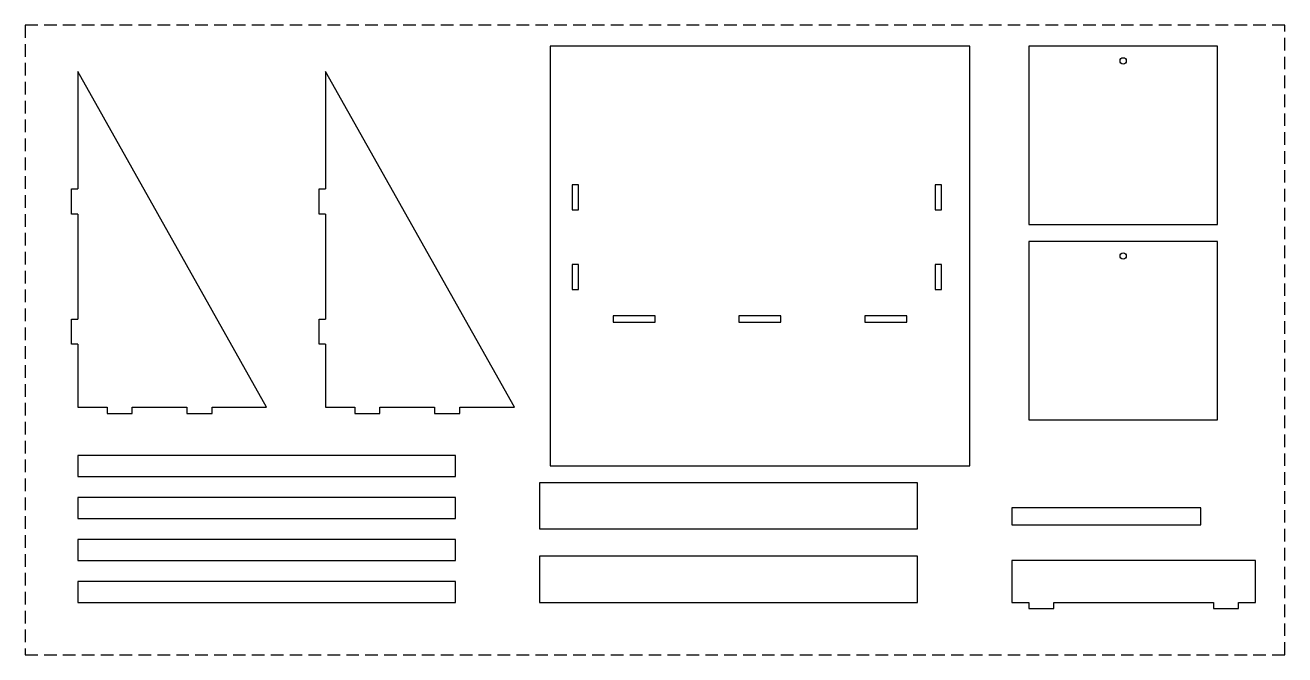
# Model space of a CAD drawing. Header units: millimetres. Extents: x 0 to 600, y 0 to 300.
import ezdxf

# ---------------------------------------------------------------- set-up
doc = ezdxf.new("R2010")
doc.units = ezdxf.units.MM
doc.linetypes.add('DASHED', pattern=[9, 6, -3])
doc.layers.add('CUT', color=1, linetype='CONTINUOUS')
doc.layers.add('SHEET', color=2, linetype='DASHED')

msp = doc.modelspace()

# ---------------------------------------------------------------- linework, layer by layer
at = {"layer": 'CUT'}
for p, q in [((450, 290), (250, 290)), ((250, 290), (250, 90)), ((450, 90), (450, 290)), ((568, 290), (478, 290)), ((478, 290), (478, 205)), ((568, 205), (568, 290)), ((115, 118), (25, 278)), ((25, 278), (25, 222)), ((233, 118), (143, 278)), ((143, 278), (143, 222)), ((22, 210), (22, 222)), ((22, 222), (25, 222)), ((140, 210), (140, 222)), ((140, 222), (143, 222)), ((263.5, 224), (260.5, 224)), ((260.5, 224), (260.5, 212)), ((263.5, 212), (263.5, 224)), ((436.5, 224), (433.5, 224)), ((433.5, 224), (433.5, 212)), ((436.5, 212), (436.5, 224)), ((25, 210), (22, 210)), ((25, 210), (25, 160)), ((143, 210), (140, 210)), ((143, 210), (143, 160)), ((260.5, 212), (263.5, 212)), ((433.5, 212), (436.5, 212)), ((478, 205), (568, 205)), ((568, 197), (478, 197)), ((478, 197), (478, 112)), ((568, 112), (568, 197)), ((263.5, 186), (260.5, 186)), ((260.5, 186), (260.5, 174)), ((263.5, 174), (263.5, 186)), ((436.5, 186), (433.5, 186)), ((433.5, 186), (433.5, 174)), ((436.5, 174), (436.5, 186)), ((260.5, 174), (263.5, 174)), ((433.5, 174), (436.5, 174)), ((22, 148), (22, 160)), ((22, 160), (25, 160)), ((140, 148), (140, 160)), ((140, 160), (143, 160)), ((300, 161.5), (280, 161.5)), ((280, 161.5), (280, 158.5)), ((280, 158.5), (300, 158.5)), ((300, 158.5), (300, 161.5)), ((360, 161.5), (340, 161.5)), ((340, 161.5), (340, 158.5)), ((340, 158.5), (360, 158.5)), ((360, 158.5), (360, 161.5)), ((420, 161.5), (400, 161.5)), ((400, 161.5), (400, 158.5)), ((400, 158.5), (420, 158.5)), ((420, 158.5), (420, 161.5)), ((25, 148), (22, 148)), ((25, 148), (25, 118)), ((143, 148), (140, 148)), ((143, 148), (143, 118)), ((25, 118), (39, 118)), ((39, 118), (39, 115)), ((39, 115), (51, 115)), ((51, 115), (51, 118)), ((51, 118), (77, 118)), ((77, 118), (77, 115)), ((77, 115), (89, 115)), ((89, 115), (89, 118)), ((89, 118), (115, 118)), ((143, 118), (157, 118)), ((157, 118), (157, 115)), ((157, 115), (169, 115)), ((169, 115), (169, 118)), ((169, 118), (195, 118)), ((195, 118), (195, 115)), ((195, 115), (207, 115)), ((207, 115), (207, 118)), ((207, 118), (233, 118)), ((478, 112), (568, 112)), ((205, 95), (25, 95)), ((25, 95), (25, 85)), ((205, 85), (205, 95)), ((250, 90), (450, 90)), ((25, 85), (205, 85)), ((425, 82), (245, 82)), ((245, 82), (245, 60)), ((425, 60), (425, 82)), ((205, 75), (25, 75)), ((25, 75), (25, 65)), ((205, 65), (205, 75)), ((560, 70), (470, 70)), ((470, 70), (470, 62)), ((560, 62), (560, 70)), ((25, 65), (205, 65)), ((245, 60), (425, 60)), ((470, 62), (560, 62)), ((205, 55), (25, 55)), ((25, 55), (25, 45)), ((205, 45), (205, 55)), ((25, 45), (205, 45)), ((425, 47), (245, 47)), ((245, 47), (245, 25)), ((425, 25), (425, 47)), ((586, 45), (470, 45)), ((470, 45), (470, 25)), ((586, 25), (586, 45)), ((205, 35), (25, 35)), ((25, 35), (25, 25)), ((205, 25), (205, 35)), ((25, 25), (205, 25)), ((245, 25), (425, 25)), ((470, 25), (478, 25)), ((478, 25), (478, 22)), ((490, 22), (490, 25)), ((490, 25), (566, 25)), ((566, 25), (566, 22)), ((578, 22), (578, 25)), ((578, 25), (586, 25)), ((478, 22), (490, 22)), ((566, 22), (578, 22))]:
    msp.add_line(p, q, dxfattribs=at)
for centre in [(523, 283), (523, 190)]:
    msp.add_circle(centre, 1.5, dxfattribs=at)
at = {"layer": 'SHEET'}
for p, q in [((600, 300), (0, 300)), ((0, 300), (0, 0)), ((600, 0), (600, 300)), ((0, 0), (600, 0))]:
    msp.add_line(p, q, dxfattribs=at)

doc.saveas('drawing.dxf')
